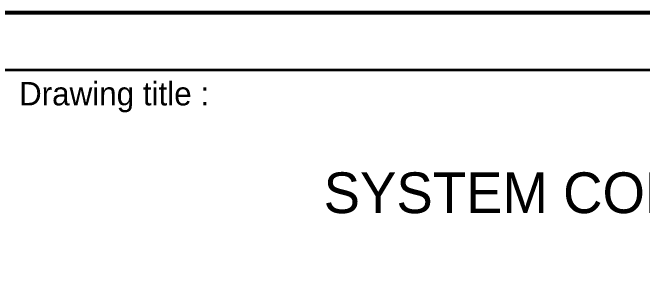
# Model space of a CAD drawing. Header units: millimetres. Extents: x 0 to 841, y 0 to 594.
# Drawn here: x 650.3 to 704.3, y 60.2 to 84.2 of the extents above; entities that cross this region are included whole.
import ezdxf

# ---------------------------------------------------------------- set-up
doc = ezdxf.new("R2010")
doc.units = ezdxf.units.MM
doc.header["$LTSCALE"] = 1.2
doc.layers.add('1', color=7, linetype='Continuous', lineweight=13)
doc.layers.add('35', color=7, linetype='Continuous', lineweight=25)

msp = doc.modelspace()

# ---------------------------------------------------------------- linework, layer by layer
at = {"layer": '1', "lineweight": 35}
msp.add_line((829.277, 79.248), (648.866, 79.248), dxfattribs=at)
msp.add_line((829.277, 79.248), (648.866, 79.248), dxfattribs=at)
msp.add_lwpolyline([(648.803, 84.205), (829.263, 84.205), (829.263, 10.382), (648.803, 10.382)], close=True, dxfattribs=at)
at = {"layer": '1', "lineweight": 53}
msp.add_lwpolyline([(648.803, 84.205), (829.263, 84.205), (829.263, 10.382), (648.803, 10.382)], close=True, dxfattribs=at)

# ---------------------------------------------------------------- texts
at = {"layer": '1'}
msp.add_text('Drawing title :', height=2.013, dxfattribs=at).set_placement((650.858, 76.232))
msp.add_text('Drawing title :', height=2.013, dxfattribs=at).set_placement((650.858, 76.232))
at = {"layer": '35'}
msp.add_text('SYSTEM CONTROL DIAGRAM', height=3.5, dxfattribs=at).set_placement((676.992, 66.976))

doc.saveas('drawing.dxf')
